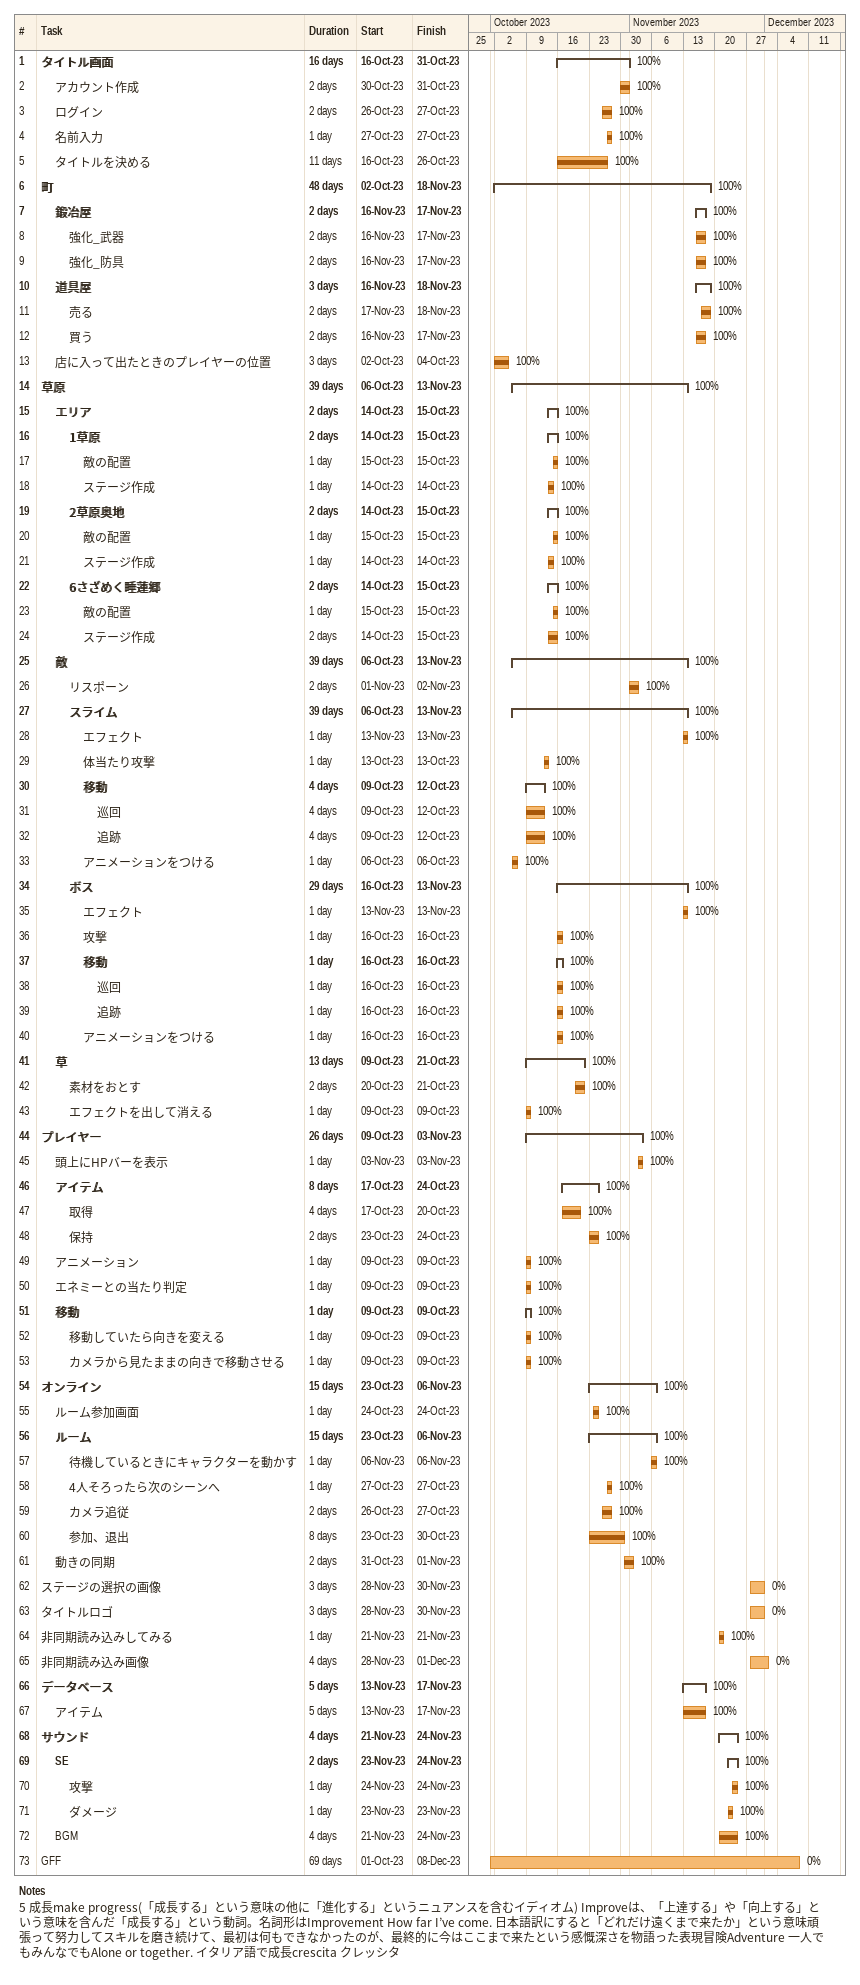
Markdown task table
| ID | Level | Task | Duration | Start | Finish | % complete |
|---|---|---|---|---|---|---|
| 1 | 1 | **タイトル画面** | 16d | 2023-10-16 | 2023-10-31 | 100 |
| 2 | 2 | アカウント作成 | 2d | 2023-10-30 | 2023-10-31 | 100 |
| 3 | 2 | ログイン | 2d | 2023-10-26 | 2023-10-27 | 100 |
| 4 | 2 | 名前入力 | 1d | 2023-10-27 | 2023-10-27 | 100 |
| 5 | 2 | タイトルを決める | 11d | 2023-10-16 | 2023-10-26 | 100 |
| 6 | 1 | **町** | 48d | 2023-10-02 | 2023-11-18 | 100 |
| 7 | 2 | **鍛冶屋** | 2d | 2023-11-16 | 2023-11-17 | 100 |
| 8 | 3 | 強化_武器 | 2d | 2023-11-16 | 2023-11-17 | 100 |
| 9 | 3 | 強化_防具 | 2d | 2023-11-16 | 2023-11-17 | 100 |
| 10 | 2 | **道具屋** | 3d | 2023-11-16 | 2023-11-18 | 100 |
| 11 | 3 | 売る | 2d | 2023-11-17 | 2023-11-18 | 100 |
| 12 | 3 | 買う | 2d | 2023-11-16 | 2023-11-17 | 100 |
| 13 | 2 | 店に入って出たときのプレイヤーの位置 | 3d | 2023-10-02 | 2023-10-04 | 100 |
| 14 | 1 | **草原** | 39d | 2023-10-06 | 2023-11-13 | 100 |
| 15 | 2 | **エリア** | 2d | 2023-10-14 | 2023-10-15 | 100 |
| 16 | 3 | **1草原** | 2d | 2023-10-14 | 2023-10-15 | 100 |
| 17 | 4 | 敵の配置 | 1d | 2023-10-15 | 2023-10-15 | 100 |
| 18 | 4 | ステージ作成 | 1d | 2023-10-14 | 2023-10-14 | 100 |
| 19 | 3 | **2草原奥地** | 2d | 2023-10-14 | 2023-10-15 | 100 |
| 20 | 4 | 敵の配置 | 1d | 2023-10-15 | 2023-10-15 | 100 |
| 21 | 4 | ステージ作成 | 1d | 2023-10-14 | 2023-10-14 | 100 |
| 22 | 3 | **6さざめく睡蓮郷** | 2d | 2023-10-14 | 2023-10-15 | 100 |
| 23 | 4 | 敵の配置 | 1d | 2023-10-15 | 2023-10-15 | 100 |
| 24 | 4 | ステージ作成 | 2d | 2023-10-14 | 2023-10-15 | 100 |
| 25 | 2 | **敵** | 39d | 2023-10-06 | 2023-11-13 | 100 |
| 26 | 3 | リスポーン | 2d | 2023-11-01 | 2023-11-02 | 100 |
| 27 | 3 | **スライム** | 39d | 2023-10-06 | 2023-11-13 | 100 |
| 28 | 4 | エフェクト | 1d | 2023-11-13 | 2023-11-13 | 100 |
| 29 | 4 | 体当たり攻撃 | 1d | 2023-10-13 | 2023-10-13 | 100 |
| 30 | 4 | **移動** | 4d | 2023-10-09 | 2023-10-12 | 100 |
| 31 | 5 | 巡回 | 4d | 2023-10-09 | 2023-10-12 | 100 |
| 32 | 5 | 追跡 | 4d | 2023-10-09 | 2023-10-12 | 100 |
| 33 | 4 | アニメーションをつける | 1d | 2023-10-06 | 2023-10-06 | 100 |
| 34 | 3 | **ボス** | 29d | 2023-10-16 | 2023-11-13 | 100 |
| 35 | 4 | エフェクト | 1d | 2023-11-13 | 2023-11-13 | 100 |
| 36 | 4 | 攻撃 | 1d | 2023-10-16 | 2023-10-16 | 100 |
| 37 | 4 | **移動** | 1d | 2023-10-16 | 2023-10-16 | 100 |
| 38 | 5 | 巡回 | 1d | 2023-10-16 | 2023-10-16 | 100 |
| 39 | 5 | 追跡 | 1d | 2023-10-16 | 2023-10-16 | 100 |
| 40 | 4 | アニメーションをつける | 1d | 2023-10-16 | 2023-10-16 | 100 |
| 41 | 2 | **草** | 13d | 2023-10-09 | 2023-10-21 | 100 |
| 42 | 3 | 素材をおとす | 2d | 2023-10-20 | 2023-10-21 | 100 |
| 43 | 3 | エフェクトを出して消える | 1d | 2023-10-09 | 2023-10-09 | 100 |
| 44 | 1 | **プレイヤー** | 26d | 2023-10-09 | 2023-11-03 | 100 |
| 45 | 2 | 頭上にHPバーを表示 | 1d | 2023-11-03 | 2023-11-03 | 100 |
| 46 | 2 | **アイテム** | 8d | 2023-10-17 | 2023-10-24 | 100 |
| 47 | 3 | 取得 | 4d | 2023-10-17 | 2023-10-20 | 100 |
| 48 | 3 | 保持 | 2d | 2023-10-23 | 2023-10-24 | 100 |
| 49 | 2 | アニメーション | 1d | 2023-10-09 | 2023-10-09 | 100 |
| 50 | 2 | エネミーとの当たり判定 | 1d | 2023-10-09 | 2023-10-09 | 100 |
| 51 | 2 | **移動** | 1d | 2023-10-09 | 2023-10-09 | 100 |
| 52 | 3 | 移動していたら向きを変える | 1d | 2023-10-09 | 2023-10-09 | 100 |
| 53 | 3 | カメラから見たままの向きで移動させる | 1d | 2023-10-09 | 2023-10-09 | 100 |
| 54 | 1 | **オンライン** | 15d | 2023-10-23 | 2023-11-06 | 100 |
| 55 | 2 | ルーム参加画面 | 1d | 2023-10-24 | 2023-10-24 | 100 |
| 56 | 2 | **ルーム** | 15d | 2023-10-23 | 2023-11-06 | 100 |
| 57 | 3 | 待機しているときにキャラクターを動かす | 1d | 2023-11-06 | 2023-11-06 | 100 |
| 58 | 3 | 4人そろったら次のシーンへ | 1d | 2023-10-27 | 2023-10-27 | 100 |
| 59 | 3 | カメラ追従 | 2d | 2023-10-26 | 2023-10-27 | 100 |
| 60 | 3 | 参加、退出 | 8d | 2023-10-23 | 2023-10-30 | 100 |
| 61 | 2 | 動きの同期 | 2d | 2023-10-31 | 2023-11-01 | 100 |
| 62 | 1 | ステージの選択の画像 | 3d | 2023-11-28 | 2023-11-30 | 0 |
| 63 | 1 | タイトルロゴ | 3d | 2023-11-28 | 2023-11-30 | 0 |
| 64 | 1 | 非同期読み込みしてみる | 1d | 2023-11-21 | 2023-11-21 | 100 |
| 65 | 1 | 非同期読み込み画像 | 4d | 2023-11-28 | 2023-12-01 | 0 |
| 66 | 1 | **データベース** | 5d | 2023-11-13 | 2023-11-17 | 100 |
| 67 | 2 | アイテム | 5d | 2023-11-13 | 2023-11-17 | 100 |
| 68 | 1 | **サウンド** | 4d | 2023-11-21 | 2023-11-24 | 100 |
| 69 | 2 | **SE** | 2d | 2023-11-23 | 2023-11-24 | 100 |
| 70 | 3 | 攻撃 | 1d | 2023-11-24 | 2023-11-24 | 100 |
| 71 | 3 | ダメージ | 1d | 2023-11-23 | 2023-11-23 | 100 |
| 72 | 2 | BGM | 4d | 2023-11-21 | 2023-11-24 | 100 |
| 73 | 1 | GFF | 69d | 2023-10-01 | 2023-12-08 | 0 |

Notes
- 5: 成長 make progress(「成長する」という意味の他に「進化する」というニュアンスを含むイディオム) Improveは、「上達する」や「向上する」という意味を含んだ「成長する」という動詞。名詞形はImprovement How far I’ve come. 日本語訳にすると「どれだけ遠くまで来たか」という意味 頑張って努力してスキルを磨き続けて、最初は何もできなかったのが、最終的に今はここまで来たという感慨深さを物語った表現 冒険 Adventure 一人でもみんなでも Alone or together. イタリア語で成長 crescita クレッシタ
